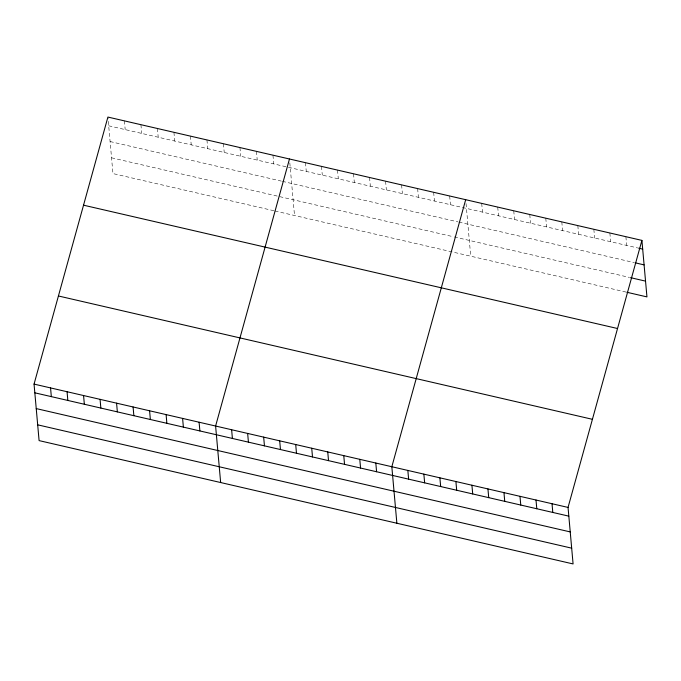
<?xml version="1.0" encoding="UTF-8"?>
<svg xmlns="http://www.w3.org/2000/svg" width="681" height="681" viewBox="0 0 681 681"><rect width="100%" height="100%" fill="white"/><g stroke="black" fill="none" stroke-linecap="round" stroke-linejoin="round"><path stroke-width="0.51" stroke-dasharray="3.4 2.55" d="M108.688 125.789L637.68 247.952M110.101 141.554L281.338 181.103M282.368 181.342L457.862 221.87M458.866 222.1L634.079 262.568M111.548 157.805L453.308 236.733M454.304 236.962L629.525 277.431M273.881 210.735L112.952 173.57L107.998 118.034M274.911 210.974L626.929 292.277M625.89 236.69L626.665 245.415M609.87 232.996L610.644 241.712M593.849 229.293L594.624 238.01M577.828 225.598L578.603 234.315M561.808 221.895L562.583 230.612M545.787 218.192L546.562 226.909M529.767 214.498L530.55 223.215M513.746 210.795L514.53 219.512M497.726 207.092L498.509 215.817M481.705 203.398L482.488 212.114M466.034 203.568L470.733 256.201M449.673 195.992L450.447 204.717M433.652 192.297L434.427 201.014M417.632 188.594L418.406 197.311M401.611 184.9L402.386 193.617M385.591 181.197L386.365 189.914M369.57 177.494L370.345 186.219M353.55 173.8L354.324 182.517M337.529 170.097L338.312 178.814M321.509 166.394L322.292 175.119M305.488 162.699L306.271 171.416M289.817 162.87L294.515 215.502M272.962 155.183L273.745 163.908M256.456 151.378L257.239 160.095M239.95 147.564L240.733 156.281M223.453 143.751L224.228 152.467M206.947 139.937L207.722 148.654M190.442 136.123L191.216 144.849M173.936 132.318L174.711 141.035M157.43 128.505L158.205 137.221M140.924 124.691L141.699 133.408M124.419 120.877L125.193 129.594"/><path stroke-width="1.02" d="M641.911 240.393L568.048 507.43L573.087 563.936L39.089 440.607L34.05 384.101L107.913 117.064L641.911 240.393L646.95 296.899L626.929 292.277M289.468 158.996L215.605 426.034L220.653 482.54M465.685 199.695L391.83 466.732L396.87 523.238M638.684 248.19L642.685 249.11M635.084 262.798L644.09 264.883M630.521 277.661L645.545 281.125M83.542 205.185L617.531 328.514M58.421 295.98L592.419 419.309M34.05 384.101L568.048 507.43M34.825 392.818L568.822 516.147M36.238 408.591L570.227 531.912M37.685 424.833L571.682 548.162M552.027 503.727L552.802 512.444M536.007 500.024L536.781 508.75M519.986 496.33L520.761 505.047M503.966 492.627L504.74 501.344M487.945 488.932L488.72 497.649M471.924 485.23L472.708 493.946M455.904 481.527L456.687 490.243M439.883 477.832L440.667 486.549M423.863 474.129L424.646 482.846M407.842 470.426L408.626 479.152M375.81 463.029L376.584 471.746M359.789 459.326L360.564 468.051M343.769 455.632L344.543 464.348M327.748 451.929L328.523 460.645M311.728 448.234L312.502 456.951M295.707 444.531L296.482 453.248M279.687 440.828L280.47 449.554M263.666 437.134L264.449 445.851M247.646 433.431L248.429 442.148M231.625 429.728L232.408 438.453M199.099 422.22L199.882 430.937M182.602 418.406L183.376 427.123M166.096 414.593L166.871 423.318M149.59 410.788L150.365 419.505M133.084 406.974L133.859 415.691M116.579 403.161L117.353 411.877M100.073 399.347L100.848 408.064M83.567 395.533L84.342 404.259M67.061 391.728L67.836 400.445M50.556 387.915L51.33 396.631"/></g></svg>
